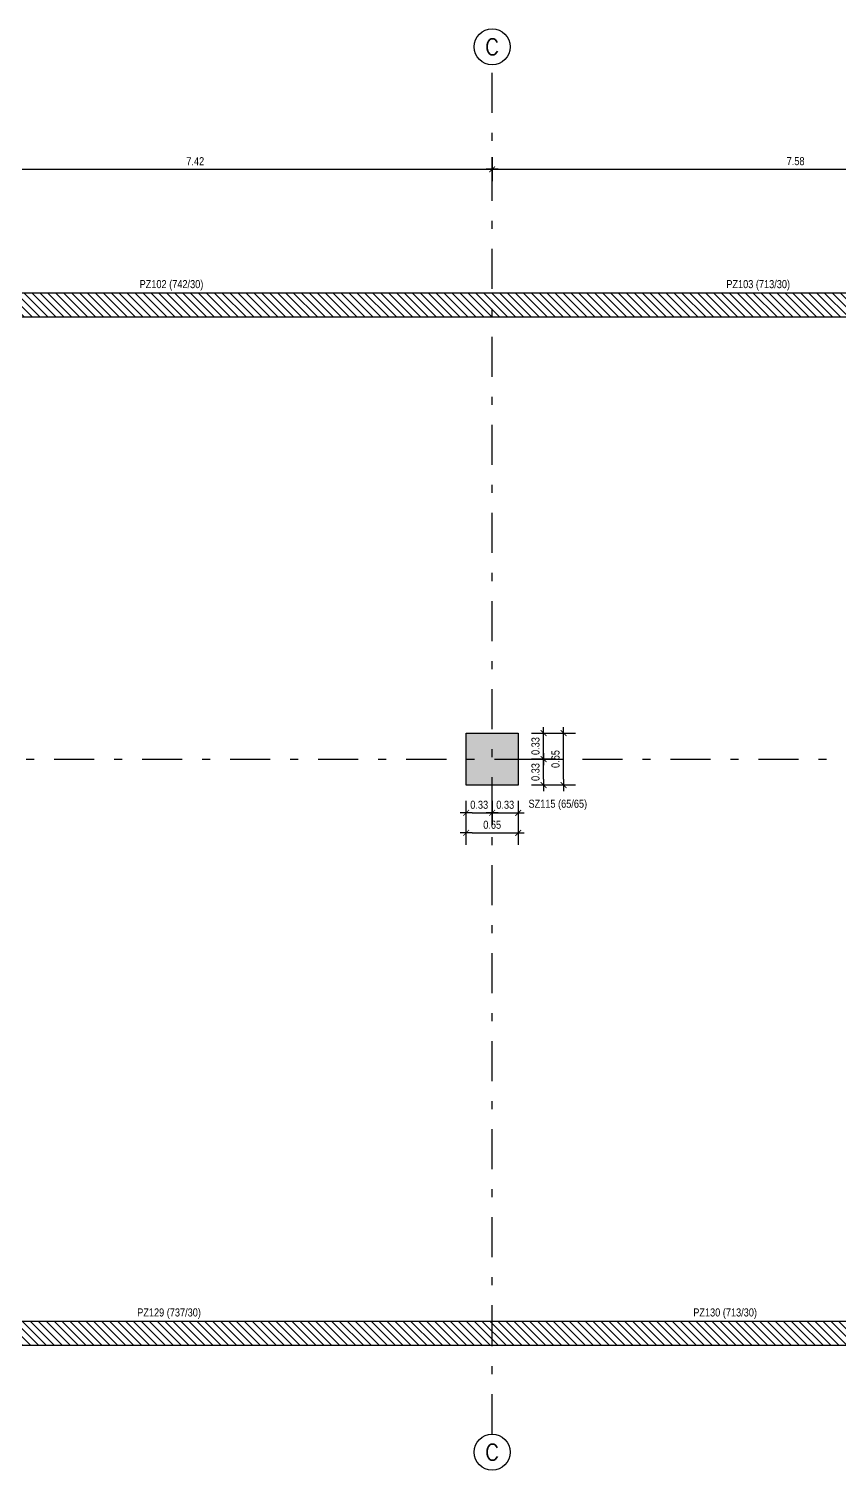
# Model space of a CAD drawing. Header units: metres. Extents: x 419734 to 420376, y 4564732 to 4565123.
# Drawn here: x 419827.48 to 419837.61, y 4565032.51 to 4565050.52 of the extents above; entities that cross this region are included whole.
import ezdxf
from ezdxf.enums import TextEntityAlignment as Align

# ---------------------------------------------------------------- set-up
doc = ezdxf.new("R2010")
doc.units = ezdxf.units.M
doc.linetypes.add('TRATTO-PUNTO', pattern=[1, 0.5, -0.25, 0, -0.25])
doc.layers.get('Defpoints').update_dxf_attribs({"color": 5})
for name, color, linetype in [('07-SIMBOLI', 1, 'Continuous'), ('SW_ASSI', 7, 'TRATTO-PUNTO'), ('SW_DIM', 33, 'Continuous'), ('SW_MAGRONE', 2, 'Continuous'), ('SW_TRATTEGGIO_252', 252, 'Continuous'), ('SW_TRATTEGGIO_253', 253, 'Continuous'), ('SW_TXT_TESTI', 1, 'Continuous')]:
    doc.layers.add(name, color=color, linetype=linetype)
doc.styles.add('ROMANS8', font='ROMANS8.SHX')
doc.styles.add('SWS', font='ARIALN.TTF')
doc.dimstyles.new('DIM-SW-50_m', dxfattribs={"dimtxt": 0.1, "dimasz": 0.075, "dimexe": 0.125, "dimexo": 0.125, "dimgap": 0.05, "dimtad": 1, "dimzin": 1, "dimdsep": 46, "dimtxsty": 'SWS', "dimblk1": 'D', "dimblk2": 'D', "dimsah": 1, "dimcen": 0.0075, "dimdle": 0.0625, "dimse1": 1, "dimse2": 1, "dimclrd": 256, "dimclre": 256, "dimclrt": 256, "dimazin": 0, "dimtfac": 0.75, "dimtmove": 1, "dimatfit": 3, "dimldrblk": 'D', "dimfxl": 0.125, "dimtvp": 1.5, "dimtolj": 1, "dimtzin": 0, "dimarcsym": 0})

# ---------------------------------------------------------------- blocks, each defined once
blk = doc.blocks.new('D')
for p, q in [((-1, 0), (1, 0)), ((0, 2), (0, -2))]:
    blk.add_line(p, q)
at = {"const_width": 0.141}
blk.add_lwpolyline([(0.48, 0.48), (-0.48, -0.48)], dxfattribs=at)
blk = doc.blocks.new('*D1068')
at = {"layer": 'Defpoints', "color": 0, "ltscale": 0.5, "transparency": 16777216}
for p in [(419833.272, 4565048.762), (419825.855, 4565047.218), (419833.272, 4565047.218)]:
    blk.add_point(p, dxfattribs=at)
at = {"layer": 'SW_DIM', "lineweight": -2, "ltscale": 0.5, "transparency": 16777216}
blk.add_line((419825.93, 4565048.762), (419833.197, 4565048.762), dxfattribs=at)
at = {"layer": 'SW_DIM', "lineweight": -2, "ltscale": 0.5, "transparency": 16777216, "xscale": 0.075, "yscale": 0.075, "zscale": 0.075, "rotation": 180}
blk.add_blockref('D', (419825.855, 4565048.762), dxfattribs=at)
at = {"layer": 'SW_DIM', "lineweight": -2, "ltscale": 0.5, "transparency": 16777216, "xscale": 0.075, "yscale": 0.075, "zscale": 0.075}
blk.add_blockref('D', (419833.272, 4565048.762), dxfattribs=at)
at = {"layer": 'SW_DIM', "ltscale": 0.5, "transparency": 16777216, "insert": (419829.563, 4565048.863), "char_height": 0.1, "attachment_point": 5, "style": 'SWS'}
blk.add_mtext('\\A1;7.42', dxfattribs=at)
blk = doc.blocks.new('*D1069')
at = {"layer": 'Defpoints', "color": 0, "ltscale": 0.5, "transparency": 16777216}
for p in [(419840.852, 4565048.762), (419833.272, 4565047.218), (419840.852, 4565047.218)]:
    blk.add_point(p, dxfattribs=at)
at = {"layer": 'SW_DIM', "lineweight": -2, "ltscale": 0.5, "transparency": 16777216}
blk.add_line((419833.347, 4565048.762), (419840.777, 4565048.762), dxfattribs=at)
at = {"layer": 'SW_DIM', "lineweight": -2, "ltscale": 0.5, "transparency": 16777216, "xscale": 0.075, "yscale": 0.075, "zscale": 0.075, "rotation": 180}
blk.add_blockref('D', (419833.272, 4565048.762), dxfattribs=at)
at = {"layer": 'SW_DIM', "lineweight": -2, "ltscale": 0.5, "transparency": 16777216, "xscale": 0.075, "yscale": 0.075, "zscale": 0.075}
blk.add_blockref('D', (419840.852, 4565048.762), dxfattribs=at)
at = {"layer": 'SW_DIM', "ltscale": 0.5, "transparency": 16777216, "insert": (419837.062, 4565048.864), "char_height": 0.1, "attachment_point": 5, "style": 'SWS'}
blk.add_mtext('\\A1;7.58', dxfattribs=at)
blk = doc.blocks.new('*D1011')
at = {"layer": 'Defpoints', "color": 0, "ltscale": 0.5, "transparency": 16777216}
for p in [(419832.947, 4565041.068), (419833.272, 4565041.068), (419833.272, 4565040.72)]:
    blk.add_point(p, dxfattribs=at)
at = {"layer": 'SW_DIM', "lineweight": -2, "ltscale": 0.5, "transparency": 16777216}
blk.add_line((419833.022, 4565040.72), (419833.197, 4565040.72), dxfattribs=at)
at = {"layer": 'SW_DIM', "lineweight": -2, "ltscale": 0.5, "transparency": 16777216, "xscale": 0.075, "yscale": 0.075, "zscale": 0.075, "rotation": 180}
blk.add_blockref('D', (419832.947, 4565040.72), dxfattribs=at)
at = {"layer": 'SW_DIM', "lineweight": -2, "ltscale": 0.5, "transparency": 16777216, "xscale": 0.075, "yscale": 0.075, "zscale": 0.075}
blk.add_blockref('D', (419833.272, 4565040.72), dxfattribs=at)
at = {"layer": 'SW_DIM', "ltscale": 0.5, "transparency": 16777216, "insert": (419833.11, 4565040.821), "char_height": 0.1, "attachment_point": 5, "style": 'SWS'}
blk.add_mtext('\\A1;0.33', dxfattribs=at)
blk = doc.blocks.new('*D1012')
at = {"layer": 'Defpoints', "color": 0, "ltscale": 0.5, "transparency": 16777216}
for p in [(419833.272, 4565041.068), (419833.597, 4565041.068), (419833.597, 4565040.72)]:
    blk.add_point(p, dxfattribs=at)
at = {"layer": 'SW_DIM', "lineweight": -2, "ltscale": 0.5, "transparency": 16777216}
blk.add_line((419833.347, 4565040.72), (419833.522, 4565040.72), dxfattribs=at)
at = {"layer": 'SW_DIM', "lineweight": -2, "ltscale": 0.5, "transparency": 16777216, "xscale": 0.075, "yscale": 0.075, "zscale": 0.075, "rotation": 180}
blk.add_blockref('D', (419833.272, 4565040.72), dxfattribs=at)
at = {"layer": 'SW_DIM', "lineweight": -2, "ltscale": 0.5, "transparency": 16777216, "xscale": 0.075, "yscale": 0.075, "zscale": 0.075}
blk.add_blockref('D', (419833.597, 4565040.72), dxfattribs=at)
at = {"layer": 'SW_DIM', "ltscale": 0.5, "transparency": 16777216, "insert": (419833.435, 4565040.821), "char_height": 0.1, "attachment_point": 5, "style": 'SWS'}
blk.add_mtext('\\A1;0.33', dxfattribs=at)
blk = doc.blocks.new('*D1013')
at = {"layer": 'Defpoints', "color": 0, "ltscale": 0.5, "transparency": 16777216}
for p in [(419832.947, 4565041.068), (419833.597, 4565041.068), (419833.597, 4565040.47)]:
    blk.add_point(p, dxfattribs=at)
at = {"layer": 'SW_DIM', "lineweight": -2, "ltscale": 0.5, "transparency": 16777216}
blk.add_line((419833.022, 4565040.47), (419833.522, 4565040.47), dxfattribs=at)
at = {"layer": 'SW_DIM', "lineweight": -2, "ltscale": 0.5, "transparency": 16777216, "xscale": 0.075, "yscale": 0.075, "zscale": 0.075, "rotation": 180}
blk.add_blockref('D', (419832.947, 4565040.47), dxfattribs=at)
at = {"layer": 'SW_DIM', "lineweight": -2, "ltscale": 0.5, "transparency": 16777216, "xscale": 0.075, "yscale": 0.075, "zscale": 0.075}
blk.add_blockref('D', (419833.597, 4565040.47), dxfattribs=at)
at = {"layer": 'SW_DIM', "ltscale": 0.5, "transparency": 16777216, "insert": (419833.272, 4565040.571), "char_height": 0.1, "attachment_point": 5, "style": 'SWS'}
blk.add_mtext('\\A1;0.65', dxfattribs=at)
blk = doc.blocks.new('*D1014')
at = {"layer": 'Defpoints', "color": 0, "ltscale": 0.5, "transparency": 16777216}
for p in [(419833.597, 4565041.393), (419833.914, 4565041.393), (419833.597, 4565041.068)]:
    blk.add_point(p, dxfattribs=at)
at = {"layer": 'SW_DIM', "lineweight": -2, "ltscale": 0.5, "transparency": 16777216}
blk.add_line((419833.914, 4565041.143), (419833.914, 4565041.318), dxfattribs=at)
at = {"layer": 'SW_DIM', "lineweight": -2, "ltscale": 0.5, "transparency": 16777216, "xscale": 0.075, "yscale": 0.075, "zscale": 0.075}
for p, rotation in [((419833.914, 4565041.393), 90), ((419833.914, 4565041.068), 270)]:
    blk.add_blockref('D', p, dxfattribs=dict(at, rotation=rotation))
at = {"layer": 'SW_DIM', "ltscale": 0.5, "transparency": 16777216, "insert": (419833.813, 4565041.23), "char_height": 0.1, "attachment_point": 5, "rotation": 90, "style": 'SWS'}
blk.add_mtext('\\A1;0.33', dxfattribs=at)
blk = doc.blocks.new('*D1015')
at = {"layer": 'Defpoints', "color": 0, "ltscale": 0.5, "transparency": 16777216}
for p in [(419833.597, 4565041.718), (419833.914, 4565041.718), (419833.597, 4565041.393)]:
    blk.add_point(p, dxfattribs=at)
at = {"layer": 'SW_DIM', "lineweight": -2, "ltscale": 0.5, "transparency": 16777216}
blk.add_line((419833.914, 4565041.468), (419833.914, 4565041.643), dxfattribs=at)
at = {"layer": 'SW_DIM', "lineweight": -2, "ltscale": 0.5, "transparency": 16777216, "xscale": 0.075, "yscale": 0.075, "zscale": 0.075}
for p, rotation in [((419833.914, 4565041.718), 90), ((419833.914, 4565041.393), 270)]:
    blk.add_blockref('D', p, dxfattribs=dict(at, rotation=rotation))
at = {"layer": 'SW_DIM', "ltscale": 0.5, "transparency": 16777216, "insert": (419833.813, 4565041.555), "char_height": 0.1, "attachment_point": 5, "rotation": 90, "style": 'SWS'}
blk.add_mtext('\\A1;0.33', dxfattribs=at)
blk = doc.blocks.new('*D1016')
at = {"layer": 'Defpoints', "color": 0, "ltscale": 0.5, "transparency": 16777216}
for p in [(419833.597, 4565041.718), (419834.164, 4565041.718), (419833.597, 4565041.068)]:
    blk.add_point(p, dxfattribs=at)
at = {"layer": 'SW_DIM', "lineweight": -2, "ltscale": 0.5, "transparency": 16777216}
blk.add_line((419834.164, 4565041.143), (419834.164, 4565041.643), dxfattribs=at)
at = {"layer": 'SW_DIM', "lineweight": -2, "ltscale": 0.5, "transparency": 16777216, "xscale": 0.075, "yscale": 0.075, "zscale": 0.075}
for p, rotation in [((419834.164, 4565041.718), 90), ((419834.164, 4565041.068), 270)]:
    blk.add_blockref('D', p, dxfattribs=dict(at, rotation=rotation))
at = {"layer": 'SW_DIM', "ltscale": 0.5, "transparency": 16777216, "insert": (419834.063, 4565041.393), "char_height": 0.1, "attachment_point": 5, "rotation": 90, "style": 'SWS'}
blk.add_mtext('\\A1;0.65', dxfattribs=at)

msp = doc.modelspace()

# ---------------------------------------------------------------- hatches: boundary and pattern name
at = {"layer": 'SW_TRATTEGGIO_252'}
h = msp.add_hatch(dxfattribs=at)
h.set_pattern_fill('_USER', color=256, scale=0.07, angle=135, pattern_type=0)
h.set_pattern_definition([(135, (419952.12758, 4565185.04675), (-0.049497475, -0.049497475), [])])
h.paths.add_polyline_path([(419825.52968, 4565034.0676), (419825.52968, 4565034.3676), (419818.19942, 4565034.3676), (419818.19942, 4565041.0676), (419817.89942, 4565041.0676), (419817.89942, 4565034.0676)])
h.paths.add_polyline_path([(419826.17968, 4565034.3676), (419826.17968, 4565034.0676), (419840.67714, 4565034.0676), (419840.67714, 4565034.3676)])
h.paths.add_polyline_path([(419842.41714, 4565034.3676), (419842.41714, 4565034.0676), (419846.84714, 4565034.0676), (419846.84714, 4565034.3676)])
h.paths.add_polyline_path([(419841.41714, 4565034.0676), (419841.61714, 4565034.0676), (419841.61714, 4565034.3676), (419841.41714, 4565034.3676)])
h.paths.add_polyline_path([(419861.62214, 4565034.0676), (419861.62214, 4565034.3676), (419847.49714, 4565034.3676), (419847.49714, 4565034.0676)])
h.paths.add_polyline_path([(419866.37214, 4565047.2176), (419862.72214, 4565047.2176), (419862.72214, 4565046.9176), (419866.07214, 4565046.9176), (419866.07214, 4565034.3676), (419862.42214, 4565034.3676), (419862.42214, 4565034.0676), (419866.37214, 4565034.0676)])
h.paths.add_polyline_path([(419847.27214, 4565045.0176), (419847.27214, 4565046.9176), (419852.52214, 4565046.9176), (419852.52214, 4565045.0176), (419852.82214, 4565045.0176), (419852.82214, 4565046.9176), (419857.07214, 4565046.9176), (419857.07214, 4565045.0176), (419857.37214, 4565045.0176), (419857.37214, 4565046.9176), (419861.52235, 4565046.9176), (419861.62214, 4565046.9176), (419861.62214, 4565044.0176), (419861.92214, 4565044.0176), (419861.92214, 4565046.9176), (419861.92214, 4565047.2176), (419861.52235, 4565047.2176), (419846.87235, 4565047.2176), (419842.41714, 4565047.2176), (419842.41714, 4565046.9176), (419846.87235, 4565046.9176), (419846.97214, 4565046.9176), (419846.97214, 4565045.0176)])
h.paths.add_polyline_path([(419847.27214, 4565041.4176), (419847.27214, 4565044.0176), (419846.97214, 4565044.0176), (419846.97214, 4565041.1176), (419861.92214, 4565041.1176), (419861.92214, 4565044.0176), (419861.62214, 4565044.0176), (419861.62214, 4565041.4176), (419857.37214, 4565041.4176), (419857.37214, 4565044.0176), (419857.07214, 4565044.0176), (419857.07214, 4565041.4176), (419852.82214, 4565041.4176), (419852.82214, 4565044.0176), (419852.52214, 4565044.01532), (419852.52214, 4565041.4176)])
h.paths.add_polyline_path([(419841.61714, 4565047.2176), (419841.41714, 4565047.2176), (419841.41714, 4565046.9176), (419841.61714, 4565046.9176)])
h.paths.add_polyline_path([(419826.12989, 4565046.9176), (419840.67714, 4565046.9176), (419840.67714, 4565047.2176), (419826.12989, 4565047.2176), (419817.89942, 4565047.2176), (419817.89942, 4565041.7176), (419818.19942, 4565041.7176), (419818.19942, 4565046.9176)])
h.paths.add_polyline_path([(419861.85964, 4565044.80966), (419861.85964, 4565044.22553), (419861.68464, 4565044.22553), (419861.68464, 4565044.80966)], flags=16)
at = {"layer": 'SW_TRATTEGGIO_253'}
h = msp.add_hatch(color=256, dxfattribs=at)
h.paths.add_polyline_path([(419817.89942, 4565041.7176), (419817.89942, 4565041.0676), (419818.24942, 4565041.0676), (419818.24942, 4565041.7176)])
h.paths.add_polyline_path([(419822.31455, 4565041.0676), (419822.31455, 4565041.7176), (419821.66455, 4565041.7176), (419821.66455, 4565041.0676)])
h.paths.add_polyline_path([(419825.52968, 4565041.7176), (419825.52968, 4565041.0676), (419826.17968, 4565041.0676), (419826.17968, 4565041.7176)])
h.paths.add_polyline_path([(419833.5971, 4565041.7176), (419832.9471, 4565041.7176), (419832.9471, 4565041.0676), (419833.5971, 4565041.0676)])
h.paths.add_polyline_path([(419841.02714, 4565041.0676), (419841.02714, 4565041.7176), (419840.67714, 4565041.7176), (419840.67714, 4565041.0676)])
h.paths.add_polyline_path([(419841.06714, 4565041.7176), (419841.06714, 4565041.0676), (419841.41714, 4565041.0676), (419841.41714, 4565041.7176)])
h.paths.add_polyline_path([(419840.67714, 4565046.5676), (419841.02714, 4565046.5676), (419841.02714, 4565047.2176), (419840.67714, 4565047.2176)])
h.paths.add_polyline_path([(419841.41714, 4565047.2176), (419841.06714, 4565047.2176), (419841.06714, 4565046.5676), (419841.41714, 4565046.5676)])
h.paths.add_polyline_path([(419840.67714, 4565034.0676), (419841.02714, 4565034.0676), (419841.02714, 4565034.7176), (419840.67714, 4565034.7176)])
h.paths.add_polyline_path([(419841.41714, 4565034.7176), (419841.06714, 4565034.7176), (419841.06714, 4565034.0676), (419841.41714, 4565034.0676)])
h.paths.add_polyline_path([(419847.49714, 4565034.4176), (419846.84714, 4565034.4176), (419846.84714, 4565034.0676), (419847.49714, 4565034.0676)])
h.paths.add_polyline_path([(419825.52968, 4565034.0676), (419826.17968, 4565034.0676), (419826.17968, 4565034.4176), (419825.52968, 4565034.4176)])

# ---------------------------------------------------------------- linework, layer by layer
at = {"layer": '07-SIMBOLI', "color": 1}
for centre in [(419833.2721, 4565050.2926), (419833.2721, 4565032.73145)]:
    msp.add_circle(centre, 0.225, dxfattribs=at)
at = {"layer": 'SW_ASSI'}
for points in [[(419833.2721, 4565032.95646), (419833.2721, 4565034.0676), (419833.2721, 4565050.0676), (419833.27234, 4565050.0676)], [(419814.7602, 4565047.2176), (419817.89942, 4565047.2176), (419839.89942, 4565047.2176), (419867.39742, 4565047.2176)], [(419814.7602, 4565041.3926), (419817.89942, 4565041.3926), (419839.89942, 4565041.3926), (419867.39742, 4565041.3926)], [(419814.7602, 4565034.0676), (419867.39742, 4565034.0676)]]:
    msp.add_lwpolyline(points, dxfattribs=at)
at = {"layer": 'SW_MAGRONE'}
for points in [[(419826.12989, 4565047.2176), (419833.54731, 4565047.2176)], [(419833.54731, 4565047.2176), (419840.67714, 4565047.2176)], [(419818.19942, 4565046.9176), (419840.67714, 4565046.9176)], [(419826.17968, 4565034.3676), (419840.67714, 4565034.3676)], [(419826.17968, 4565034.0676), (419841.02714, 4565034.0676)]]:
    msp.add_lwpolyline(points, dxfattribs=at)
msp.add_lwpolyline([(419833.5971, 4565041.0676), (419832.9471, 4565041.0676), (419832.9471, 4565041.7176), (419833.5971, 4565041.7176)], close=True, dxfattribs=at)

# ---------------------------------------------------------------- texts
at = {"layer": '07-SIMBOLI', "color": 4, "style": 'ROMANS8'}
for p in [(419833.2721, 4565050.2926), (419833.2721, 4565032.73145)]:
    msp.add_text('C', height=0.2, rotation=0.110239, dxfattribs=at).set_placement(p, align=Align.MIDDLE_CENTER)
at = {"layer": 'SW_TXT_TESTI', "color": 2, "style": 'SWS'}
for s, p in [('PZ102 (742/30)', (419828.86793, 4565047.2776)), ('PZ103 (713/30)', (419836.19656, 4565047.2776)), ('SZ115 (65/65)', (419833.72543, 4565040.78441)), ('PZ129 (737/30)', (419828.83782, 4565034.4276)), ('PZ130 (713/30)', (419835.78338, 4565034.4276))]:
    msp.add_text(s, height=0.1, dxfattribs=at).set_placement(p)

# ---------------------------------------------------------------- dimensions: what is measured, and where the dimension line sits
at = {"layer": 'SW_DIM', "ltscale": 0.5}
for base, p1, p2, picture, middle in [((419833.2721, 4565048.76248), (419825.85468, 4565047.2176), (419833.2721, 4565047.2176), '*D1068', (419829.56339, 4565048.86268)), ((419840.85234, 4565048.76248), (419833.2721, 4565047.2176), (419840.85234, 4565047.2176), '*D1069', (419837.06222, 4565048.86354)), ((419833.272103366, 4565040.720117223), (419832.947103365, 4565041.067596224), (419833.272103366, 4565041.067596224), '*D1011', (419833.109603365, 4565040.821174522)), ((419833.5971, 4565040.47012), (419832.9471, 4565041.0676), (419833.5971, 4565041.0676), '*D1013', (419833.2721, 4565040.57117)), ((419833.5971033655, 4565040.7201172234), (419833.2721033655, 4565041.0675962241), (419833.5971033655, 4565041.0675962241), '*D1012', (419833.4346033655, 4565040.8211745219))]:
    dim = msp.add_linear_dim(base=base, p1=p1, p2=p2, dimstyle='DIM-SW-50_m', dxfattribs=at)
    dim.commit()
    dim.dimension.update_dxf_attribs({"geometry": picture, "text_midpoint": middle})
for base, p1, p2, picture, middle in [((419833.91358477, 4565041.71759623), (419833.59710337, 4565041.39259622), (419833.59710337, 4565041.71759623), '*D1015', (419833.81252747, 4565041.55509623)), ((419834.16358, 4565041.7176), (419833.5971, 4565041.0676), (419833.5971, 4565041.7176), '*D1016', (419834.06253, 4565041.3926)), ((419833.9135847685, 4565041.3925962262), (419833.5971033655, 4565041.0675962241), (419833.5971033655, 4565041.3925962243), '*D1014', (419833.8125274709, 4565041.2300962247))]:
    dim = msp.add_linear_dim(base=base, p1=p1, p2=p2, angle=90, dimstyle='DIM-SW-50_m', dxfattribs=at)
    dim.commit()
    dim.dimension.update_dxf_attribs({"geometry": picture, "text_midpoint": middle})

doc.saveas('drawing.dxf')
